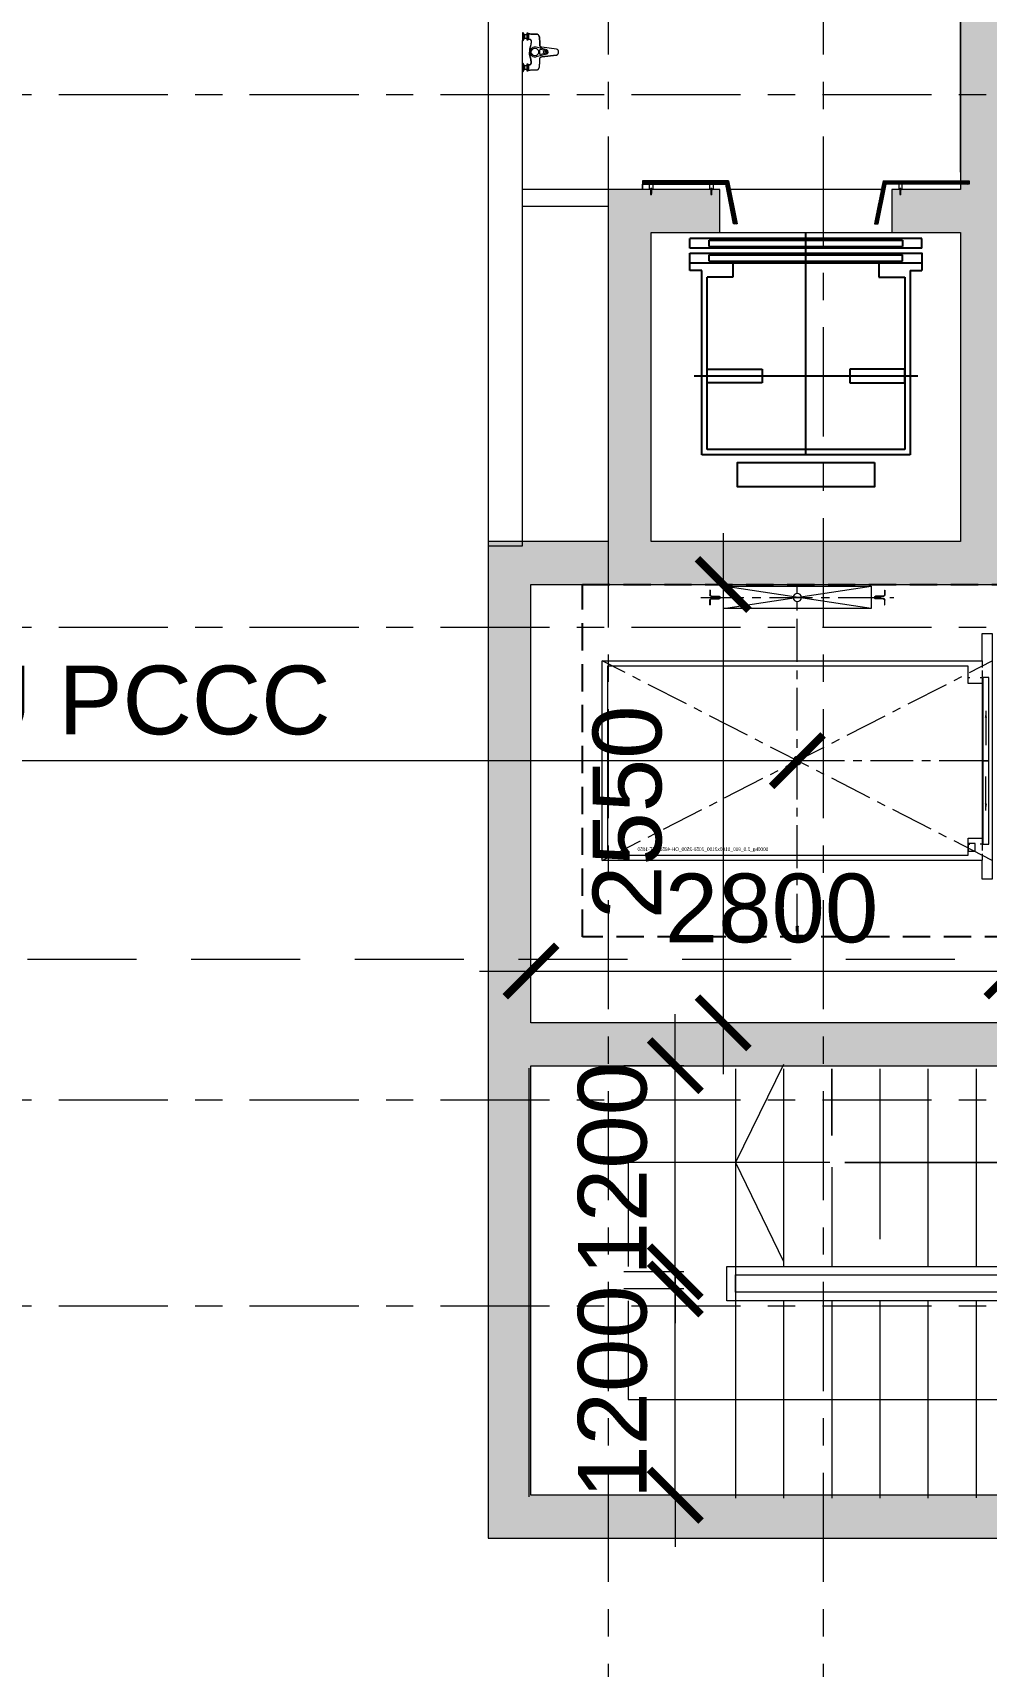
# Model space of a CAD drawing. Header units: millimetres. Extents: x -20144 to 126922, y -42414 to 48263.
# Drawn here: x 20100 to 25651, y 15804 to 25312 of the extents above; entities that cross this region are included whole.
import ezdxf

# ---------------------------------------------------------------- set-up
doc = ezdxf.new("R2010")
doc.units = ezdxf.units.MM
for name, pattern in [('CENTERX2', [4, 2.5, -0.5, 0.5, -0.5]), ('Grid Line', [22.225, 12.7, -3.175, 3.175, -3.175]), ('HIDDEN', [0.375, 0.25, -0.125]), ('HIDDEN2', [4.7625, 3.175, -1.5875])]:
    doc.linetypes.add(name, pattern=pattern)
for name, color, linetype, lineweight in [('A-DETL-GENF', 31, 'Continuous', 5), ('CHU', 181, 'Continuous', 5), ('DIM', 1, 'Continuous', 5), ('GRA', 211, 'Continuous', 9), ('KI-HIEU-1', 151, 'Continuous', 9), ('LAT-GACH', 140, 'Continuous', 13), ('NET-CAT', 3, 'Continuous', 15), ('NET-THAY', 2, 'Continuous', 9), ('THIET-BI', 44, 'Continuous', 5), ('THIET-BI-1', 26, 'Continuous', 5), ('TRUC', 225, 'Continuous', 5)]:
    doc.layers.add(name, color=color, linetype=linetype, lineweight=lineweight)
doc.layers.add('Core - tb$0$CT3 MBT 11-31$0$Nqh-ME-01', color=8, linetype='Continuous')
doc.styles.add('Arial_3', font='arial.ttf', dxfattribs={"height": 400})
doc.styles.add('hoistway plan', font='chhbg.shx', dxfattribs={"height": 45})
doc.styles.add('TA1', font='arial.ttf')
doc.dimstyles.new('D_200_KTx2', dxfattribs={"dimtxt": 400, "dimasz": 300, "dimexe": 300, "dimexo": 300, "dimgap": 160, "dimtad": 1, "dimdec": 0, "dimzin": 9, "dimtxsty": 'TA1', "dimblk": 'ARCHTICK', "dimcen": 1, "dimdle": 300, "dimclrd": 256, "dimclre": 256, "dimclrt": 7, "dimadec": 0, "dimazin": 0, "dimtfac": 1, "dimtdec": 0, "dimtix": 1, "dimtmove": 1, "dimatfit": 3, "dimldrblk": 'ARCHTICK', "dimfxl": 0, "dimtolj": 1, "dimtzin": 0, "dimlwd": -1, "dimlwe": -1, "dimarcsym": 0})
doc.dimstyles.new('hoistway plan', dxfattribs={"dimtxt": 45, "dimasz": 17, "dimexe": 15, "dimexo": 20, "dimgap": 25, "dimtad": 1, "dimdec": 0, "dimzin": 0, "dimdsep": 46, "dimtxsty": 'hoistway plan', "dimblk": 'DOT', "dimcen": 50, "dimclrd": 8, "dimclre": 8, "dimclrt": 3, "dimadec": 0, "dimazin": 0, "dimtfac": 1, "dimtdec": 0, "dimtmove": 1, "dimatfit": 3, "dimfxl": 0, "dimtolj": 1, "dimtzin": 0, "dimarcsym": 0})

# ---------------------------------------------------------------- blocks, each defined once
blk = doc.blocks.new('X-SEN1 - X-SEN-1404906-MẶT BẰNG TẦNG 24')
at = {"layer": 'THIET-BI'}
for p, q in [((-67.5, 0), (-112.5, 0)), ((-112.5, 0), (-112.5, -3.8)), ((-112.5, 0), (-67.5, 0)), ((-112.5, -3.8), (-112.5, 0)), ((-67.5, -3.8), (-67.5, 0)), ((-67.5, 0), (-67.5, -3.8)), ((112.5, 0), (67.5, 0)), ((67.5, 0), (67.5, -3.8)), ((67.5, 0), (67.5, -3.8)), ((112.5, 0), (67.5, 0)), ((112.5, -3.8), (112.5, 0)), ((112.5, -3.8), (112.5, 0)), ((-112.5, -3.8), (-99.9, -12.6)), ((-67.5, -3.8), (-112.5, -3.8)), ((-112.5, -3.8), (-99.9, -12.6)), ((-99.9, -25.3), (-107.2, -25.3)), ((-72.8, -25.3), (-107.2, -25.3)), ((-107.2, -34.3), (-105.1, -34.3)), ((-107.2, -34.3), (-72.8, -34.3)), ((-105.1, -34.3), (-105.1, -37.2)), ((-105.1, -34.3), (-105.1, -37.2)), ((-74.9, -34.3), (-105.1, -34.3)), ((-105.1, -37.2), (-74.9, -37.2)), ((-99.9, -12.6), (-99.9, -25.3)), ((-99.9, -12.6), (-80.1, -12.6)), ((-80.1, -12.6), (-99.9, -12.6)), ((-99.9, -12.6), (-99.9, -25.3)), ((-80.1, -12.6), (-67.5, -3.8)), ((-80.1, -12.6), (-67.5, -3.8)), ((-80.1, -25.3), (-80.1, -12.6)), ((-80.1, -25.3), (-80.1, -12.6)), ((-72.8, -25.3), (-80.1, -25.3)), ((-74.9, -37.2), (-74.9, -34.3)), ((-74.9, -34.3), (-72.8, -34.3)), ((-74.9, -37.2), (-74.9, -34.3)), ((-12.9, -141.7), (-27.6, -80.8)), ((12.9, -141.7), (27.6, -80.8)), ((67.5, -3.8), (80.1, -12.6)), ((112.5, -3.8), (67.5, -3.8)), ((67.5, -3.8), (80.1, -12.6)), ((80.1, -25.3), (72.8, -25.3)), ((107.2, -25.3), (72.8, -25.3)), ((72.8, -34.3), (74.9, -34.3)), ((72.8, -34.3), (107.2, -34.3)), ((74.9, -34.3), (74.9, -37.2)), ((74.9, -34.3), (74.9, -37.2)), ((105.1, -34.3), (74.9, -34.3)), ((74.9, -37.2), (105.1, -37.2)), ((80.1, -12.6), (80.1, -25.3)), ((99.9, -12.6), (80.1, -12.6)), ((80.1, -12.6), (99.9, -12.6)), ((99.9, -12.6), (80.1, -12.6)), ((80.1, -12.6), (80.1, -25.3)), ((99.9, -12.6), (112.5, -3.8)), ((99.9, -12.6), (112.5, -3.8)), ((99.9, -25.3), (99.9, -12.6)), ((99.9, -25.3), (99.9, -12.6)), ((107.2, -25.3), (99.9, -25.3)), ((105.1, -37.2), (105.1, -34.3)), ((105.1, -34.3), (107.2, -34.3)), ((105.1, -37.2), (105.1, -34.3)), ((-27.3, -113.1), (-17.5, -199.2)), ((-17.5, -199.2), (-27.3, -113.1)), ((-7.7, -139.6), (-13.8, -105.5)), ((7.7, -139.6), (13.8, -105.5)), ((17.5, -199.2), (27.3, -113.1)), ((17.5, -199.2), (27.3, -113.1))]:
    blk.add_line(p, q, dxfattribs=at)
for centre, radius in [((0, -73.2), 21.5), ((0, -130.1), 7.2)]:
    blk.add_circle(centre, radius, dxfattribs=at)
for centre, radius, start, end in [((-102.9, -29.8), 6.9, 148.02464, 211.97536), ((-102.9, -29.8), 6.9, 148.02464, 211.97536), ((-107.2, -27.1), 1.8, 90, 148.02464), ((-107.2, -27.1), 1.8, 90, 148.02464), ((-107.2, -32.5), 1.8, 211.97536, 270), ((-107.2, -32.5), 1.8, 211.97536, 270), ((-112.5, -29.8), 6.9, 319.28447, 40.71553), ((-94.4, -29.8), 6.9, 139.28447, 220.71553), ((-85.4, -29.8), 6.9, 319.28447, 40.71553), ((-67.5, -29.8), 6.9, 139.28447, 220.71553), ((-72.8, -27.1), 1.8, 31.97536, 90), ((-72.8, -27.1), 1.8, 31.97536, 90), ((-72.8, -32.5), 1.8, 270, 328.02464), ((-72.8, -32.5), 1.8, 270, 328.02464), ((-77.1, -29.8), 6.9, 328.02464, 31.97536), ((-77.1, -29.8), 6.9, 328.02464, 31.97536), ((-0.4, -73.2), 28.3, 89.25175, 195.66926), ((0.4, -73.2), 28.3, 344.33074, 90.74825), ((77.1, -29.8), 6.9, 148.02464, 211.97536), ((77.1, -29.8), 6.9, 148.02464, 211.97536), ((72.8, -27.1), 1.8, 90, 148.02464), ((72.8, -27.1), 1.8, 90, 148.02464), ((72.8, -32.5), 1.8, 211.97536, 270), ((72.8, -32.5), 1.8, 211.97536, 270), ((67.5, -29.8), 6.9, 319.28447, 40.71553), ((85.6, -29.8), 6.9, 139.28447, 220.71553), ((94.6, -29.8), 6.9, 319.28447, 40.71553), ((112.5, -29.8), 6.9, 139.28447, 220.71553), ((107.2, -27.1), 1.8, 31.97536, 90), ((107.2, -27.1), 1.8, 31.97536, 90), ((107.2, -32.5), 1.8, 270, 328.02464), ((107.2, -32.5), 1.8, 270, 328.02464), ((102.9, -29.8), 6.9, 328.02464, 31.97536), ((102.9, -29.8), 6.9, 328.02464, 31.97536), ((-9.4, -104.7), 4.5, 74.07034, 190.15556), ((0, -134.7), 14.7, 208.41441, 331.58559), ((-0.4, -73.2), 28.3, 254.07034, 270.74825), ((0, -136.6), 8.24, 201.12938, 338.87062), ((0.4, -73.2), 28.3, 269.25175, 285.92966), ((9.4, -104.7), 4.5, 349.84444, 105.92966), ((0, -191), 19.3, 205.0481, 334.9519), ((0, -191), 19.3, 205.0481, 334.9519)]:
    blk.add_arc(centre, radius, start, end, dxfattribs=at)
for points, knots in [([(-105.1, -37.2), (-105.1, -39.1), (-104.9, -42.9), (-104.7, -48.5), (-104.5, -54.2), (-104.2, -61.7), (-103.9, -68.4), (-103.8, -73.6), (-103.7, -75.5), (-103.7, -76.7), (-103.6, -77.6), (-103.6, -78.6), (-103.6, -79.8), (-103.6, -81), (-103.5, -81.8), (-103.5, -82.3), (-103.5, -82.6), (-103.4, -83), (-103.4, -83.5), (-103.3, -84.3), (-103.2, -85.5), (-103.1, -86.6), (-102.8, -87.6), (-102.6, -88.2), (-102.3, -88.9), (-101.9, -89.7), (-101.3, -90.8), (-100.6, -91.7), (-100, -92.5), (-99, -93.6), (-97.8, -94.7), (-96.2, -95.8), (-95, -96.6), (-93.7, -97.2), (-92.4, -97.7), (-91.2, -98.1), (-90.3, -98.4), (-89.6, -98.5), (-88.9, -98.7), (-88, -98.8), (-86.8, -99), (-85.6, -99.1), (-84.7, -99.1), (-84, -99.2), (-83.3, -99.3), (-82.3, -99.4), (-81.2, -99.5), (-79.7, -99.6), (-77.9, -99.8), (-75.5, -100), (-72.8, -100.2), (-70, -100.5), (-66.3, -100.8), (-61.6, -101.2), (-56, -101.5), (-51.7, -101.8), (-48.8, -101.9), (-47.3, -101.9), (-46.1, -101.9), (-45.1, -102), (-44.4, -102), (-43.6, -102), (-42.6, -102), (-41.4, -102), (-40.1, -102), (-39.3, -102.1), (-38.8, -102.1), (-38.5, -102.2), (-38.1, -102.2), (-37.6, -102.3), (-36.8, -102.4), (-35.6, -102.6), (-34.3, -103), (-33.2, -103.5), (-32.5, -104), (-31.7, -104.6), (-30.5, -105.7), (-29, -107.6), (-27.9, -110.1), (-27.4, -112), (-27.3, -113.1)], [0, 0, 0, 0, 0.041667, 0.083333, 0.125, 0.166667, 0.25, 0.270833, 0.28125, 0.291667, 0.296875, 0.302083, 0.3125, 0.322917, 0.328125, 0.330729, 0.333333, 0.335938, 0.338542, 0.34375, 0.354167, 0.364583, 0.369792, 0.375, 0.380208, 0.385417, 0.395833, 0.40625, 0.411458, 0.416667, 0.4375, 0.447917, 0.458333, 0.46875, 0.479167, 0.489583, 0.494792, 0.5, 0.505208, 0.510417, 0.520833, 0.53125, 0.536458, 0.541667, 0.546875, 0.552083, 0.5625, 0.572917, 0.583333, 0.604167, 0.625, 0.645833, 0.666667, 0.708333, 0.75, 0.791667, 0.802083, 0.8125, 0.822917, 0.828125, 0.833333, 0.838542, 0.84375, 0.854167, 0.864583, 0.869792, 0.872396, 0.875, 0.877604, 0.880208, 0.885417, 0.895833, 0.90625, 0.916667, 0.921875, 0.927083, 0.9375, 0.958333, 0.979167, 1, 1, 1, 1]), ([(-105.1, -37.2), (-104.5, -52.3), (-103.9, -68.7), (-103.3, -87.5), (-99.6, -93.9), (-92.4, -98.5), (-72.6, -100.1), (-54, -102.2), (-33.9, -102), (-28.7, -107.4), (-27.8, -111), (-27.3, -113.1)], [0, 0, 0, 0, 45.441328, 49.333631, 56.110562, 66.562664, 73.682324, 114.966912, 125.570438, 129.900151, 136.284558, 136.284558, 136.284558, 136.284558]), ([(0, -41), (-2, -40.9), (-5.6, -40.9), (-10.3, -41.2), (-14.4, -41.6), (-18, -42.2), (-21.2, -42.9), (-24.2, -43.7), (-27.1, -44.6), (-30, -45.4), (-32.9, -46.3), (-35.8, -47.2), (-38.8, -47.9), (-41.8, -48.6), (-45.1, -49.2), (-48.4, -49.8), (-51.8, -50.2), (-54.8, -50.5), (-56.9, -50.7), (-58.1, -50.8), (-59, -50.9), (-59.9, -51), (-60.8, -51), (-61.7, -51), (-62.4, -51), (-63, -51), (-63.6, -51), (-64.4, -50.9), (-65.1, -50.8), (-65.7, -50.7), (-66.1, -50.6), (-66.5, -50.5), (-67.1, -50.4), (-68.1, -50.1), (-69.1, -49.6), (-70.1, -49), (-71.1, -48.3), (-72, -47.4), (-72.8, -46.6), (-73.3, -45.8), (-73.8, -45.1), (-74.1, -44.3), (-74.4, -43.5), (-74.6, -42.6), (-74.7, -41.9), (-74.8, -41.3), (-74.8, -40.9), (-74.9, -40.4), (-74.9, -39.8), (-74.9, -38.8), (-74.9, -37.9), (-74.9, -37.2)], [0, 0, 0, 0, 0.041667, 0.083333, 0.125, 0.166667, 0.208333, 0.25, 0.291667, 0.333333, 0.375, 0.416667, 0.458333, 0.5, 0.541667, 0.583333, 0.625, 0.666667, 0.6875, 0.697917, 0.708333, 0.71875, 0.729167, 0.739583, 0.75, 0.755208, 0.760417, 0.770833, 0.78125, 0.786458, 0.791667, 0.796875, 0.802083, 0.8125, 0.833333, 0.84375, 0.854167, 0.875, 0.885417, 0.895833, 0.90625, 0.916667, 0.927083, 0.9375, 0.947917, 0.953125, 0.958333, 0.963542, 0.96875, 0.979167, 1, 1, 1, 1]), ([(-74.9, -37.2), (-74.9, -39.9), (-75, -44.9), (-67.9, -51.6), (-55.3, -50.7), (-39.4, -48.7), (-24.4, -43.4), (-11.8, -40.7), (0, -41)], [0, 0, 0, 0, 8.475038, 15.961674, 29.255673, 47.963091, 70.422589, 93.837243, 93.837243, 93.837243, 93.837243]), ([(74.9, -37.2), (74.9, -37.9), (74.9, -38.8), (74.9, -39.8), (74.9, -40.4), (74.8, -40.9), (74.8, -41.3), (74.7, -41.9), (74.6, -42.6), (74.4, -43.3), (74.3, -43.9), (74.1, -44.4), (73.8, -45.1), (73.3, -45.8), (72.8, -46.6), (72, -47.4), (71.1, -48.3), (70.1, -49), (69.1, -49.6), (68.1, -50.1), (67.1, -50.4), (66.5, -50.5), (66.1, -50.6), (65.7, -50.7), (65.1, -50.8), (64.4, -50.9), (63.5, -51), (62.7, -51), (62.1, -51), (61.5, -51), (60.8, -51), (59.9, -51), (59, -50.9), (58.1, -50.8), (56.9, -50.7), (54.8, -50.5), (51.8, -50.2), (47.2, -49.6), (41.8, -48.7), (36.8, -47.4), (32.9, -46.3), (30, -45.4), (27.1, -44.6), (24.2, -43.7), (21.2, -42.9), (18, -42.2), (14.4, -41.6), (10.3, -41.2), (5.6, -40.9), (2, -40.9), (0, -41)], [0, 0, 0, 0, 0.020833, 0.03125, 0.036458, 0.041667, 0.046875, 0.052083, 0.0625, 0.072917, 0.078125, 0.083333, 0.09375, 0.104167, 0.114583, 0.125, 0.145833, 0.15625, 0.166667, 0.1875, 0.197917, 0.203125, 0.208333, 0.213542, 0.21875, 0.229167, 0.239583, 0.25, 0.255208, 0.260417, 0.270833, 0.28125, 0.291667, 0.302083, 0.3125, 0.333333, 0.375, 0.416667, 0.5, 0.583333, 0.625, 0.666667, 0.708333, 0.75, 0.791667, 0.833333, 0.875, 0.916667, 0.958333, 1, 1, 1, 1]), ([(74.9, -37.2), (74.9, -39.9), (75, -44.9), (67.9, -51.6), (55.3, -50.7), (39.4, -48.7), (24.4, -43.4), (11.8, -40.7), (0, -41)], [0, 0, 0, 0, 8.475038, 15.961674, 29.255673, 47.963091, 70.422589, 93.837243, 93.837243, 93.837243, 93.837243]), ([(27.3, -113.1), (27.4, -112), (27.9, -110.1), (29, -107.6), (30.5, -105.7), (31.7, -104.6), (32.5, -104), (33.2, -103.5), (34.3, -103), (35.6, -102.6), (36.8, -102.4), (37.6, -102.3), (38.1, -102.2), (38.5, -102.2), (38.8, -102.1), (39.3, -102.1), (40.1, -102), (41.4, -102), (42.6, -102), (43.6, -102), (44.4, -102), (45.1, -102), (46.1, -101.9), (47.3, -101.9), (48.8, -101.9), (51.7, -101.8), (57.9, -101.4), (65.3, -100.9), (72.8, -100.2), (76.9, -99.8), (79.7, -99.6), (81.2, -99.5), (82.3, -99.4), (83.3, -99.3), (84, -99.2), (84.7, -99.1), (85.6, -99.1), (86.8, -99), (88, -98.8), (88.9, -98.7), (89.6, -98.5), (90.3, -98.4), (91.2, -98.1), (92.4, -97.7), (93.7, -97.2), (95, -96.6), (96.2, -95.8), (97.8, -94.7), (99.2, -93.4), (100.4, -91.9), (101.3, -90.8), (101.9, -89.7), (102.3, -88.9), (102.6, -88.2), (102.8, -87.6), (103.1, -86.6), (103.2, -85.5), (103.3, -84.3), (103.4, -83.5), (103.4, -83), (103.5, -82.6), (103.5, -82.3), (103.5, -81.8), (103.6, -81), (103.6, -79.8), (103.6, -78.6), (103.6, -77.6), (103.7, -76.7), (103.7, -75.5), (103.8, -73.6), (103.9, -70.3), (104.1, -65.5), (104.5, -54.2), (104.8, -44.8), (105.1, -37.2)], [0, 0, 0, 0, 0.020833, 0.041667, 0.0625, 0.072917, 0.078125, 0.083333, 0.09375, 0.104167, 0.114583, 0.119792, 0.122396, 0.125, 0.127604, 0.130208, 0.135417, 0.145833, 0.15625, 0.161458, 0.166667, 0.171875, 0.177083, 0.1875, 0.197917, 0.208333, 0.25, 0.333333, 0.375, 0.416667, 0.427083, 0.4375, 0.447917, 0.453125, 0.458333, 0.463542, 0.46875, 0.479167, 0.489583, 0.494792, 0.5, 0.505208, 0.510417, 0.520833, 0.53125, 0.541667, 0.552083, 0.5625, 0.583333, 0.59375, 0.604167, 0.614583, 0.619792, 0.625, 0.630208, 0.635417, 0.645833, 0.65625, 0.661458, 0.664062, 0.666667, 0.669271, 0.671875, 0.677083, 0.6875, 0.697917, 0.703125, 0.708333, 0.71875, 0.729167, 0.75, 0.791667, 0.833333, 1, 1, 1, 1]), ([(105.1, -37.2), (104.5, -52.3), (103.9, -68.7), (103.3, -87.5), (99.6, -93.9), (92.4, -98.5), (72.6, -100.1), (54, -102.2), (33.9, -102), (28.7, -107.4), (27.8, -111), (27.3, -113.1)], [0, 0, 0, 0, 45.441328, 49.333631, 56.110562, 66.562664, 73.682324, 114.966912, 125.570438, 129.900151, 136.284558, 136.284558, 136.284558, 136.284558])]:
    blk.add_open_spline(points, degree=3, knots=knots, dxfattribs=at)
blk = doc.blocks.new('_DOT')
at = {"color": 0, "linetype": 'ByBlock'}
blk.add_line((-0.5, 0), (-1, 0), dxfattribs=at)
at = {"color": 0, "linetype": 'ByBlock', "const_width": 0.5}
blk.add_lwpolyline([(-0.25, 0, 1), (0.25, 0, 1)], format="xyb", close=True, dxfattribs=at)
blk = doc.blocks.new('A$C1F5A74C7')
at = {"color": 0, "lineweight": 5}
for p, q in [((0, 10), (0, 12)), ((0, 10), (21, 10)), ((3, 8), (3, 10)), ((3, 5), (3, 7)), ((5, 91), (10, 94)), ((5, 91), (5, 29)), ((5, 91), (15, 91)), ((6, 78), (5, 75)), ((5, 75), (8, 75)), ((6, 72), (5, 69)), ((5, 69), (8, 69)), ((6, 66), (5, 63)), ((5, 63), (8, 63)), ((6, 60), (5, 57)), ((5, 57), (8, 57)), ((6, 54), (5, 51)), ((5, 51), (8, 51)), ((5, 49), (8, 49)), ((5, 10), (5, 29)), ((8, 5), (5, 5)), ((7, 80), (6, 78)), ((6, 78), (10, 78)), ((8, 73), (6, 72)), ((8, 67), (6, 66)), ((8, 61), (6, 60)), ((8, 55), (6, 54)), ((8, 82), (7, 80)), ((7, 81), (10, 81)), ((7, 80), (10, 80)), ((7, 29), (7, 76)), ((7, 10), (7, 31)), ((7, 9), (7, 10)), ((7, 5), (7, 8)), ((7, 5), (7, 5)), ((9, 84), (8, 82)), ((8, 83), (10, 83)), ((8, 73), (8, 75)), ((8, 69), (8, 67)), ((8, 61), (8, 63)), ((8, 57), (8, 55)), ((8, 51), (8, 49)), ((10, 87), (9, 85)), ((9, 85), (12, 86)), ((10, 5), (9, 5)), ((10, 99), (10, 11)), ((10, 94), (15, 91)), ((10, 87), (12, 85)), ((10, 41), (10, 80)), ((10, 78), (15, 78)), ((10, 41), (11, 41)), ((10, 13), (10, 0)), ((12, 5), (10, 5)), ((11, 84), (13, 84)), ((11, 81), (14, 82)), ((11, 41), (11, 80)), ((11, 80), (14, 80)), ((12, 84), (12, 83)), ((12, 73), (12, 75)), ((12, 75), (15, 75)), ((12, 73), (15, 72)), ((12, 69), (12, 67)), ((12, 69), (15, 69)), ((12, 67), (15, 66)), ((12, 61), (12, 63)), ((12, 63), (15, 63)), ((12, 61), (15, 60)), ((12, 57), (12, 55)), ((12, 57), (15, 57)), ((12, 55), (15, 54)), ((12, 49), (12, 51)), ((12, 51), (15, 51)), ((12, 49), (15, 49)), ((12, 5), (12, 5)), ((13, 82), (14, 80)), ((16, 5), (13, 5)), ((14, 80), (15, 78)), ((14, 29), (14, 76)), ((14, 10), (14, 31)), ((14, 9), (14, 10)), ((14, 5), (14, 8)), ((15, 91), (15, 29)), ((15, 78), (15, 75)), ((15, 72), (15, 69)), ((15, 66), (15, 63)), ((15, 60), (15, 57)), ((15, 54), (15, 51)), ((15, 10), (15, 29)), ((18, 10), (18, 8)), ((18, 7), (18, 5)), ((21, 10), (21, 12))]:
    blk.add_line(p, q, dxfattribs=at)
for centre, radius, start, end in [((5, 7), 2.77, 227.3489, 309.0524), ((10, 15), 10.9, 250.5292, 255.5659), ((10, 15), 10.9, 263.51, 276.4907), ((10, 15), 10.9, 284.1671, 289.4715), ((16, 7), 2.77, 230.845, 312.6565)]:
    blk.add_arc(centre, radius, start, end, dxfattribs=at)
blk = doc.blocks.new('*U173')
for p, q in [((11.2, 0), (10.7, 0)), ((11.7, 0), (11.2, 0)), ((12.4, 0), (12.2, 0)), ((14.1, 0), (12.9, 0)), ((14.1, 2.9), (14.1, 4)), ((14.1, 2.4), (14.1, 2.9)), ((14.1, 1.8), (14.1, 1.9)), ((14.1, 0), (14.1, 1.2)), ((14.1, 0), (14.1, -1.2)), ((14.1, 0), (15.4, 0)), ((15.9, 0), (16, 0)), ((16.6, 0), (17, 0)), ((17, 0), (18.1, 0)), ((47.7, 10), (47.7, -10)), ((14.1, -1.8), (14.1, -1.9)), ((14.1, -2.4), (14.1, -2.9)), ((14.1, -2.9), (14.1, -4))]:
    blk.add_line(p, q)
blk.add_lwpolyline([(50, 10), (9.5, 10, 0.414215), (7.5, 8), (7.5, -8, 0.414214), (9.5, -10), (50, -10)], format="xyb")
for radius in [2.9, 0.712]:
    blk.add_circle((14.1, 0), radius)
at = {"extrusion": (0, 0, -1), "xscale": 0.3999999999068677, "yscale": 0.3999999999068677, "zscale": -0.4, "rotation": 90.00000000000001}
blk.add_blockref('A$C1F5A74C7', (-42.8, -4.2), dxfattribs=at)
blk = doc.blocks.new('_ARCHTICK')
at = {"color": 0, "linetype": 'ByBlock', "const_width": 0.15}
blk.add_lwpolyline([(-0.5, -0.5), (0.5, 0.5)], dxfattribs=at)
blk = doc.blocks.new('*D297')
at = {"layer": 'Defpoints', "color": 0, "transparency": 16777216}
for p in [(1368.5, 5550), (1368.5, 3000), (1368.5, 3000)]:
    blk.add_point(p, dxfattribs=at)
at = {"layer": 'DIM', "transparency": 16777216}
blk.add_line((1368.5, 5850), (1368.5, 2700), dxfattribs=at)
at = {"layer": 'DIM', "transparency": 16777216, "xscale": 300, "yscale": 300, "zscale": 300}
for p, rotation in [((1368.5, 5550), 89.99999999999993), ((1368.5, 3000), 269.9999999999999)]:
    blk.add_blockref('_ARCHTICK', p, dxfattribs=dict(at, rotation=rotation))
at = {"layer": 'DIM', "color": 7, "transparency": 16777216, "insert": (811.9, 4225), "char_height": 400, "attachment_point": 5, "rotation": 90, "style": 'TA1'}
blk.add_mtext('\\A1;2550', dxfattribs=at)
blk = doc.blocks.new('*D298')
at = {"layer": 'Defpoints', "color": 0, "transparency": 16777216}
for p in [(250, 3300.8), (3050, 3300.8), (3050, 3300.8)]:
    blk.add_point(p, dxfattribs=at)
at = {"layer": 'DIM', "transparency": 16777216}
blk.add_line((-50, 3300.8), (3350, 3300.8), dxfattribs=at)
at = {"layer": 'DIM', "transparency": 16777216, "xscale": 300, "yscale": 300, "zscale": 300}
for p, rotation in [((250, 3300.8), 179.9999999999999), ((3050, 3300.8), 359.9999999999999)]:
    blk.add_blockref('_ARCHTICK', p, dxfattribs=dict(at, rotation=rotation))
at = {"layer": 'DIM', "color": 7, "transparency": 16777216, "insert": (1650, 3665.1), "char_height": 400, "attachment_point": 5, "style": 'TA1'}
blk.add_mtext('\\A1;2800', dxfattribs=at)
blk = doc.blocks.new('A$C02D11954')
at = {"layer": 'Core - tb$0$CT3 MBT 11-31$0$Nqh-ME-01'}
for p, q in [((-1575, -91.3), (-1575, -36.3)), ((-1462.5, -44.8), (-337.5, -44.8)), ((-1462.5, -82.3), (-1462.5, -44.8)), ((-1462.5, -82.3), (-337.5, -82.3)), ((-899.7, -1294), (-899.7, 0)), ((-337.5, -44.8), (-337.5, -82.3)), ((-225, -91.3), (-225, -36.3)), ((-1575, -221.3), (-1575, -121.3)), ((-1462.5, -129.8), (-337.5, -129.8)), ((-1462.5, -167.3), (-1462.5, -129.8)), ((-1462.5, -167.3), (-337.5, -167.3)), ((-337.5, -167.3), (-337.5, -129.8)), ((-249.5, -836.3), (-1550, -836.3))]:
    blk.add_line(p, q, dxfattribs=at)
for points in [[(-225, -36.3), (-1575, -36.3)], [(-225, -91.3), (-1575, -91.3)], [(-1575, -121.3), (-225, -121.3), (-225, -221.3)], [(-1575, -176.3), (-225, -176.3)], [(-1325, -176.3), (-1325, -261.3)], [(-475, -176.3), (-475, -261.3)], [(-1506, -221.3), (-1575, -221.3)], [(-1506, -1294), (-1506, -221.3)], [(-1475, -1264), (-1475, -261.3)], [(-1325, -261.3), (-1475, -261.3)], [(-475, -261.3), (-325, -261.3)], [(-325, -261.3), (-325, -1264)], [(-294, -221.3), (-294, -1294)], [(-294, -221.3), (-225, -221.3)], [(-1475, -876.3), (-1475, -796.3)], [(-1475, -796.3), (-1155, -796.3)], [(-1155, -796.3), (-1155, -876.3)], [(-645, -796.3), (-645, -876.3)], [(-325, -796.3), (-645, -796.3)], [(-325, -876.3), (-325, -796.3)], [(-1155, -876.3), (-1475, -876.3)], [(-645, -876.3), (-325, -876.3)], [(-294, -1294), (-1506, -1294)], [(-325, -1264), (-1475, -1264)]]:
    blk.add_lwpolyline(points, dxfattribs=at)
blk.add_lwpolyline([(-500, -1339.3), (-500, -1481.8), (-1298.3, -1481.8), (-1298.3, -1339.3)], close=True, dxfattribs=at)
blk = doc.blocks.new('*D176')
at = {"layer": 'Defpoints', "color": 0, "transparency": 16777216}
for p in [(23840.4, 18000.1), (24190.5, 18000.1), (24190.5, 16799.9)]:
    blk.add_point(p, dxfattribs=at)
at = {"layer": 'DIM', "transparency": 16777216}
for p, q in [((23840.4, 18000.1), (23840.4, 18300.1)), ((23890.5, 18000.1), (23540.4, 18000.1)), ((23840.4, 16799.9), (23840.4, 18000.1)), ((23890.5, 16799.9), (23540.4, 16799.9)), ((23840.4, 16799.9), (23840.4, 16499.9))]:
    blk.add_line(p, q, dxfattribs=at)
at = {"layer": 'DIM', "transparency": 16777216, "xscale": 300, "yscale": 300, "zscale": 300}
for p, rotation in [((23840.4, 18000.1), 270), ((23840.4, 16799.9), 90)]:
    blk.add_blockref('_ARCHTICK', p, dxfattribs=dict(at, rotation=rotation))
at = {"layer": 'DIM', "color": 7, "transparency": 16777216, "insert": (23476.2, 17400), "char_height": 400, "attachment_point": 5, "rotation": 90, "style": 'TA1'}
blk.add_mtext('\\A1;1200', dxfattribs=at)
blk = doc.blocks.new('*D177')
at = {"layer": 'Defpoints', "color": 0, "transparency": 16777216}
for p in [(23840.4, 19299.9), (24190.5, 19299.9), (24190.5, 18100.3)]:
    blk.add_point(p, dxfattribs=at)
at = {"layer": 'DIM', "transparency": 16777216}
for p, q in [((23840.4, 19299.9), (23840.4, 19599.9)), ((23890.5, 19299.9), (23540.4, 19299.9)), ((23840.4, 18100.3), (23840.4, 19299.9)), ((23890.5, 18100.3), (23540.4, 18100.3)), ((23840.4, 18100.3), (23840.4, 17800.3))]:
    blk.add_line(p, q, dxfattribs=at)
at = {"layer": 'DIM', "transparency": 16777216, "xscale": 300, "yscale": 300, "zscale": 300}
for p, rotation in [((23840.4, 19299.9), 270), ((23840.4, 18100.3), 90)]:
    blk.add_blockref('_ARCHTICK', p, dxfattribs=dict(at, rotation=rotation))
at = {"layer": 'DIM', "color": 7, "transparency": 16777216, "insert": (23476.2, 18700.1), "char_height": 400, "attachment_point": 5, "rotation": 90, "style": 'TA1'}
blk.add_mtext('\\A1;1200', dxfattribs=at)
blk = doc.blocks.new('THANG  BO 1 - THANG  BO 1-370051-MẶT BẰNG TẦNG 1')
at = {"layer": 'A-DETL-GENF'}
for p, q in [((0, 3), (0, 2495.2)), ((0, 0), (0, 2492.3)), ((1480, 2516.4), (1200, 1945.5)), ((1200, 2491.8), (1200, -8.2)), ((1480, 2491.8), (1480, 1342)), ((1760, 2491.8), (1760, 2103)), ((1760.1, 2103.1), (1760.1, 2491.9)), ((1760.1, 2491.9), (1760.1, 2103.1)), ((2040, 2491.8), (2040, 1501)), ((2320, 2491.8), (2320, 1342)), ((2600, 2491.8), (2600, 1342)), ((2880, 2491.8), (2880, 1342)), ((3160, 2491.8), (3160, 1342)), ((3440, 2491.8), (3440, 1337.9)), ((3720, 2491.8), (3720, 1287.9)), ((1749.9, 1945.5), (575.1, 1945.5)), ((575.1, 1945.5), (575.1, 1342)), ((1200, 1945.5), (1480, 1370.3)), ((1760, 1918.5), (1760, 1342)), ((3720, 1945.5), (1835.7, 1945.5)), ((1835.8, 1945.6), (3720, 1945.6)), ((3720, 1945.6), (1835.8, 1945.6)), ((1150, 1142), (1150, 1342)), ((1150, 1342), (3769.7, 1342)), ((3769.7, 1342), (3769.7, 1142)), ((1199.9, 1192), (1199.9, 1292.1)), ((1199.9, 1292.1), (3719.8, 1292.1)), ((3719.8, 1292.1), (3719.8, 1192)), ((575.1, 1142), (575.1, 567)), ((3769.7, 1142), (1150, 1142)), ((3719.8, 1192), (1199.9, 1192)), ((1480, 1142), (1480, -8.2)), ((1760, 1142), (1760, -8.2)), ((2040, 1142), (2040, -8.2)), ((2320, 1142), (2320, -8.2)), ((2600, 1145.6), (2600, -4.7)), ((2880, 1145.6), (2880, -4.7)), ((3160, 1145.6), (3160, -4.7)), ((3440, 1145.6), (3440, -3.9)), ((3720, 567), (3440, 1142.3)), ((3720, 1145.6), (3720, -4.7)), ((575.1, 567), (3720, 567)), ((3440, -3.9), (3720, 567))]:
    blk.add_line(p, q, dxfattribs=at)
for centre in [(3720, 1945.5), (3720.1, 1945.6), (3720.1, 1945.6)]:
    blk.add_circle(centre, 100, dxfattribs=at)
blk = doc.blocks.new('P15_1000kg_1.75_2S_900_1100x2100_Side_1850x2530_1850x2530_OH-4630_PIT-1410')
h = blk.add_hatch()
h.set_pattern_fill('ANSI31', color=256, scale=50, angle=90, style=0)
h.set_pattern_definition([(225, (-50646.326, 22192.5385), (4.4194174, -4.4194174), [])])
h.paths.add_polyline_path([(740, 1768.5), (742, 1768.5), (742, 1741.2, 0.414214), (750, 1733.2), (795, 1733.2, -0.414214), (800, 1728.2), (800, 1721.8, -0.414214), (795, 1716.8), (750, 1716.8, 0.414214), (742, 1708.8), (742, 1681.5), (740, 1681.5), (740, 1709.8, -0.414214), (749, 1718.8), (794, 1718.8, 0.414214), (798, 1722.8), (798, 1727.2, 0.414214), (794, 1731.2), (749, 1731.2, -0.414214), (740, 1740.2)])
h = blk.add_hatch()
h.set_pattern_fill('ANSI31', color=256, scale=50, angle=90, style=0)
h.set_pattern_definition([(315, (-55417.6614, 22192.5385), (-4.4194174, -4.4194174), [])])
h.paths.add_polyline_path([(1760, 1768.5), (1758, 1768.5), (1758, 1741.2, -0.414214), (1750, 1733.2), (1705, 1733.2, 0.414214), (1700, 1728.2), (1700, 1721.8, 0.414214), (1705, 1716.8), (1750, 1716.8, -0.414214), (1758, 1708.8), (1758, 1681.5), (1760, 1681.5), (1760, 1709.8, 0.414214), (1751, 1718.8), (1706, 1718.8, -0.414214), (1702, 1722.8), (1702, 1727.2, -0.414214), (1706, 1731.2), (1751, 1731.2, 0.414214), (1760, 1740.2)])
h = blk.add_hatch()
h.set_pattern_fill('ANSI31', color=256, scale=50, angle=90, style=0)
h.set_pattern_definition([(225, (-52820.642, 26011.539), (-4.4194174, 4.4194174), [])])
h.paths.add_polyline_path([(1246.5, -219.1, 0.227735), (1245.8, -217.6, -0.227735), (1245, -216), (1245, -190, -0.414214), (1247, -188), (1253, -188, -0.414214), (1255, -190), (1255, -216, -0.227735), (1254.3, -217.6, 0.227735), (1253.5, -219.1), (1253.5, -241, 0.414214), (1255.5, -243), (1285.5, -243, -0.414214), (1287.5, -245), (1287.5, -250), (1212.5, -250), (1212.5, -245, -0.414214), (1214.5, -243), (1244.5, -243, 0.414214), (1246.5, -241)])
at = {"linetype": 'CENTERX2', "ltscale": 100}
for p, q in [((1811.8, 1725), (689.2, 1725)), ((1250, -250), (1250, 1800)), ((2385, 194), (115, 1356)), ((115, 194), (2385, 1356)), ((175, 775), (2450, 775))]:
    blk.add_line(p, q, dxfattribs=at)
for p, q in [((740, 1768.5), (740, 1740.2)), ((742, 1768.5), (740, 1768.5)), ((742, 1768.5), (742, 1741.2)), ((749, 1731.2), (794, 1731.2)), ((749, 1718.8), (794, 1718.8)), ((750, 1733.2), (795, 1733.2)), ((750, 1716.8), (795, 1716.8)), ((798, 1727.2), (798, 1722.8)), ((800, 1728.2), (800, 1721.8)), ((1700, 1728.2), (1700, 1721.8)), ((1702, 1727.2), (1702, 1722.8)), ((1750, 1733.2), (1705, 1733.2)), ((1750, 1716.8), (1705, 1716.8)), ((1751, 1731.2), (1706, 1731.2)), ((1751, 1718.8), (1706, 1718.8)), ((1758, 1768.5), (1760, 1768.5)), ((1758, 1768.5), (1758, 1741.2)), ((1760, 1768.5), (1760, 1740.2)), ((740, 1681.5), (740, 1709.8)), ((742, 1681.5), (740, 1681.5)), ((742, 1708.8), (742, 1681.5)), ((1758, 1708.8), (1758, 1681.5)), ((1758, 1681.5), (1760, 1681.5)), ((1760, 1681.5), (1760, 1709.8)), ((0, 1325), (30, 1260)), ((255, 1260), (245, 1260)), ((30, 1225), (30, 325)), ((85, 1225), (85, 325)), ((115, 1225), (115, 325)), ((115, 1225), (115, 325)), ((175, 1225), (175, 325)), ((135, 775), (170, 775)), ((135, 775), (170, 775)), ((0, 225), (30, 290)), ((255, 290), (245, 290)), ((1245, -216), (1245, -190)), ((1253, -188), (1247, -188)), ((1255, -216), (1255, -190)), ((1212.5, -250), (1212.5, -245)), ((1287.5, -250), (1212.5, -250)), ((1214.5, -243), (1244.5, -243)), ((1246.5, -219.1), (1246.5, -241)), ((1253.5, -219.1), (1253.5, -241)), ((1285.5, -243), (1255.5, -243)), ((1287.5, -250), (1287.5, -245))]:
    blk.add_line(p, q)
at = {"ltscale": 100}
for p, q in [((820, 1660), (1680, 1790)), ((1680, 1660), (820, 1790))]:
    blk.add_line(p, q, dxfattribs=at)
at = {"linetype": 'HIDDEN', "ltscale": 150}
for p, q in [((175, 1356), (175, 1260)), ((175, 290), (175, 194))]:
    blk.add_line(p, q, dxfattribs=at)
for points in [[(820, 1660), (1680, 1660), (1680, 1790), (820, 1790)], [(0, 1225), (0, 1275), (-50, 1275), (-50, 1225)], [(0, 275), (0, 325), (-50, 325), (-50, 275)], [(215, 247.8), (215, 292.8), (255, 292.8), (255, 247.8)], [(255, 242.8), (255, 297.8), (257, 297.8), (257, 242.8)]]:
    blk.add_lwpolyline(points, close=True)
for points in [[(30, 1247.9), (30, 1515), (85, 1515), (85, 1225)], [(115, 325), (115, 85), (175, 85), (175, 194), (2385, 194), (2385, 1356), (175, 1356), (175, 1515), (115, 1515), (115, 1515)], [(115, 1515), (115, 1225)], [(-20, 1260), (-20, 1225), (30, 1225), (30, 1260), (15, 1260), (15, 1255), (25, 1255), (25, 1230), (-15, 1230), (-15, 1255), (-5, 1255), (-5, 1260), (-20, 1260)], [(70, 775), (35, 775), (35, 1260), (70, 1260), (70, 290), (35, 290), (35, 775)], [(170, 775), (135, 775), (135, 1260), (170, 1260), (170, 290), (135, 290), (135, 775)], [(185, 1260), (175, 1260), (175, 1225), (255, 1225), (255, 1260), (255, 1325), (2355, 1325), (2355, 225), (255, 225), (255, 290), (255, 325), (175, 325), (175, 290), (185, 290)], [(-20, 290), (-20, 325), (30, 325), (30, 290), (15, 290), (15, 295), (25, 295), (25, 320), (-15, 320), (-15, 295), (-5, 295), (-5, 290), (-20, 290)], [(85, 325), (85, 85), (30, 85), (30, 290)]]:
    blk.add_lwpolyline(points)
at = {"ltscale": 100}
for centre in [(1250, 1725), (1250, 775)]:
    blk.add_circle(centre, 23.8, dxfattribs=at)
for centre, radius, start, end in [((749, 1740.2), 9, 180, 270), ((749, 1709.8), 9, 90, 180), ((750, 1741.2), 8, 180, 270), ((750, 1708.8), 8, 90, 180), ((794, 1727.2), 4, 0, 90), ((794, 1722.8), 4, 270, 0), ((795, 1728.2), 5, 0, 90), ((795, 1721.8), 5, 270, 0), ((1705, 1728.2), 5, 90, 180), ((1705, 1721.8), 5, 180, 270), ((1706, 1727.2), 4, 90, 180), ((1706, 1722.8), 4, 180, 270), ((1750, 1741.2), 8, 270, 0), ((1750, 1708.8), 8, 0, 90), ((1751, 1740.2), 9, 270, 0), ((1751, 1709.8), 9, 0, 90), ((1247, -190), 2, 90, 180), ((1253, -190), 2, 0, 90), ((1214.5, -245), 2, 90, 180), ((1244.5, -241), 2, 270, 0), ((1247, -216), 2, 180, 231.31781), ((1244.5, -219.1), 2, 0, 51.31781), ((1255.5, -219.1), 2, 128.68219, 180), ((1255.5, -241), 2, 180, 270), ((1253, -216), 2, 308.68219, 0), ((1285.5, -245), 2, 0, 90)]:
    blk.add_arc(centre, radius, start, end)
at = {"layer": 'Defpoints', "linetype": 'HIDDEN2', "ltscale": 50}
blk.add_lwpolyline([(0, -250), (2500, -250), (2500, 1800), (0, 1800)], close=True, dxfattribs=at)
at = {"layer": 'Defpoints'}
blk.add_text('1000kg_2.0_900_1100x2100_2050-2500_OH-4850_PIT-1650', height=20, dxfattribs=at).set_placement((1418.3, 250))
for points in [[(52.5, 1064.7), (52.5, 866.3)], [(152.5, 1064.7), (152.5, 866.3)], [(52.5, 485.3), (52.5, 683.7)], [(152.5, 485.3), (152.5, 683.7)]]:
    blk.add_leader(points, dimstyle='hoistway plan', override={"dimasz": 40, "dimtad": 0, "dimclrd": 256})
blk = doc.blocks.new('A$C18732D84')
at = {"layer": 'GRA', "transparency": 33554687}
h = blk.add_hatch(dxfattribs=at)
h.set_pattern_fill('ANSI37', color=159, scale=50, angle=270, style=0)
h.set_pattern_definition([(315, (-1864.836, 283691.963), (4.41941738, 4.41941738), []), (45, (-1864.836, 283691.963), (-4.41941738, 4.41941738), [])])
h.paths.add_polyline_path([(1400, 7900), (900, 7900), (900, 7850), (900, 7880), (1383.6, 7880)])
h = blk.add_hatch(dxfattribs=at)
h.set_pattern_fill('ANSI37', color=159, scale=50, angle=645.25512, style=0)
h.set_pattern_definition([(330.2551187, (-17013.0964, 161543.5025), (3.10086836, 5.42651964), []), (60.2551187, (-17013.0964, 161543.5025), (-5.42651964, 3.10086836), [])])
h.paths.add_polyline_path([(1400, 7900), (1450, 7650), (1429.6, 7650), (1383.6, 7880)])
h = blk.add_hatch(dxfattribs=at)
h.set_pattern_fill('ANSI37', color=159, scale=50, angle=645.25512, style=0)
h.set_pattern_definition([(330.2551187, (-17213.0964, 161543.5025), (3.10086836, 5.42651964), []), (60.2551187, (-17213.0964, 161543.5025), (-5.42651964, 3.10086836), [])])
h.paths.add_polyline_path([(2300, 7900), (2250, 7650), (2270.4, 7650), (2316.4, 7880)])
h = blk.add_hatch(dxfattribs=at)
h.set_pattern_fill('ANSI37', color=159, scale=50, angle=270, style=0)
h.set_pattern_definition([(315, (-2064.836, 283691.963), (4.41941738, 4.41941738), []), (45, (-2064.836, 283691.963), (-4.41941738, 4.41941738), [])])
h.paths.add_polyline_path([(2300, 7900), (2800, 7900), (2800, 7880), (2316.4, 7880)])
at = {"layer": 'NET-CAT'}
h = blk.add_hatch(color=256, dxfattribs=at)
h.dxf.hatch_style = 1
h.paths.add_polyline_path([(5450, 10650), (5200, 10650), (5200, 9650), (5450, 9650)], flags=17)
h.paths.add_polyline_path([(5450, 12850), (5200, 12850), (5200, 11850), (5450, 11850)], flags=17)
h.paths.add_polyline_path([(5450, 8450), (5200, 8450), (5200, 7450), (5450, 7450)], flags=17)
h.paths.add_polyline_path([(5450, 6250), (5200, 6250), (5200, 5800), (3000, 5800), (3000, 14500), (5200, 14500), (5200, 14050), (5450, 14050), (5450, 14750), (2750, 14750), (2750, 7850), (2350, 7850), (2350, 7600), (2750, 7600), (2750, 5800), (950, 5800), (950, 7600), (1350, 7600), (1350, 7850), (700, 7850), (700, 5800), (0, 5800), (0, 0), (4150, 0), (4150, 250), (250, 250), (250, 2750), (5450, 2750), (5450, 3000), (3300, 3000), (3300, 3875), (3050, 3875), (3050, 3000), (250, 3000), (250, 5550), (3050, 5550), (3050, 5075), (3300, 5075), (3300, 5550), (5450, 5550)])
at = {"layer": 'GRA'}
for points in [[(1400, 7900), (900, 7900), (900, 7850), (900, 7880), (1383.6, 7880)], [(1400, 7900), (1450, 7650), (1429.6, 7650), (1383.6, 7880)], [(2300, 7900), (2250, 7650), (2270.4, 7650), (2316.4, 7880)], [(2300, 7900), (2800, 7900), (2800, 7880), (2316.4, 7880)]]:
    blk.add_lwpolyline(points, close=True, dxfattribs=at)
at = {"layer": 'LAT-GACH'}
for p, q in [((2290, 7850), (1410, 7850)), ((1350, 7600), (2350, 7600))]:
    blk.add_line(p, q, dxfattribs=at)
at = {"layer": 'NET-CAT'}
for points in [[(2750, 14750), (2750, 7850), (2350, 7850), (2350, 7600), (2750, 7600), (2750, 5800), (950, 5800), (950, 7600), (1350, 7600), (1350, 7850), (700, 7850), (700, 5800), (0, 5800), (0, 0), (4150, 0)], [(4150, 250), (250, 250), (250, 2750), (5450, 2750)], [(3050, 3000), (250, 3000), (250, 5550), (3050, 5550)]]:
    blk.add_lwpolyline(points, dxfattribs=at)
at = {"layer": 'GRA', "rotation": 90}
for p, xscale in [((950, 7900), -1), ((950, 7900), -1.000000000000001), ((1300, 7900), -1), ((1300, 7900), -1.000000000000001)]:
    blk.add_blockref('*U173', p, dxfattribs=dict(at, xscale=xscale))
at = {"layer": 'GRA', "rotation": 270}
blk.add_blockref('*U173', (2400, 7900), dxfattribs=at)
at = {"layer": 'NET-CAT'}
blk.add_blockref('A$C02D11954', (2750, 7600), dxfattribs=at)
at = {"layer": 'THIET-BI-1', "xscale": -1}
blk.add_blockref('P15_1000kg_1.75_2S_900_1100x2100_Side_1850x2530_1850x2530_OH-4630_PIT-1410', (3050, 3750), dxfattribs=at)
at = {"layer": 'DIM'}
dim = blk.add_linear_dim(base=(1368.5, 3000), p1=(1368.5, 5550), p2=(1368.5, 3000), angle=90, dimstyle='D_200_KTx2', dxfattribs=at)
dim.commit()
dim.dimension.update_dxf_attribs({"geometry": '*D297', "text_midpoint": (1176.2, 4225), "dimtype": 128})
dim = blk.add_linear_dim(base=(3050, 3300.8), p1=(250, 3300.8), p2=(3050, 3300.8), dimstyle='D_200_KTx2', dxfattribs=at)
dim.commit()
dim.dimension.update_dxf_attribs({"geometry": '*D298', "text_midpoint": (1650, 3665.1)})

msp = doc.modelspace()

# ---------------------------------------------------------------- linework, layer by layer
at = {"layer": 'KI-HIEU-1', "linetype": 'HIDDEN2', "ltscale": 200}
msp.add_line((-17077.5, 19919), (42526.6, 19919), dxfattribs=at)
at = {"layer": 'NET-CAT'}
for p, q in [((22750.5, 28697), (22750.5, 22324.9)), ((22950.5, 25132.4), (22950.5, 25267.4)), ((22950.5, 22324.9), (22950.5, 25087.4)), ((22750.5, 22324.9), (22950.5, 22324.9))]:
    msp.add_line(p, q, dxfattribs=at)
at = {"layer": 'NET-THAY'}
for p, q in [((25500.6, 24599.9), (25500.6, 27526.9)), ((23450.5, 24599.9), (23450.5, 24499.9)), ((25500.5, 24499.9), (25500.5, 24600.1))]:
    msp.add_line(p, q, dxfattribs=at)
for points in [[(23450.5, 24399.9), (22950.5, 24399.9)], [(23450.5, 24299.9), (22950.5, 24299.9)]]:
    msp.add_lwpolyline(points, dxfattribs=at)
at = {"layer": 'TRUC', "linetype": 'Grid Line', "ltscale": 50}
for p, q in [((23450.5, 43599.9), (23450.5, -4500.1)), ((24700.5, 43599.9), (24700.5, -7167.6)), ((42000.5, 24949.9), (-14407, 24949.9)), ((42000.5, 21849.9), (-12092.4, 21849.9)), ((42000.5, 19099.9), (-12092.4, 19099.9)), ((42000.5, 17899.9), (-14407, 17899.9))]:
    msp.add_line(p, q, dxfattribs=at)

# ---------------------------------------------------------------- block references
msp.add_blockref('A$C18732D84', (22750.5, 16549.9))
at = {"layer": 'A-DETL-GENF'}
msp.add_blockref('THANG  BO 1 - THANG  BO 1-370051-MẶT BẰNG TẦNG 1', (22990.5, 16789.9), dxfattribs=at)
at = {"layer": 'THIET-BI', "rotation": 89.9999999999999}
msp.add_blockref('X-SEN1 - X-SEN-1404906-MẶT BẰNG TẦNG 24', (22950.5, 25199.9), dxfattribs=at)

# ---------------------------------------------------------------- texts
at = {"layer": 'CHU', "insert": (21834, 21628.4), "char_height": 400, "width": 8782.01, "attachment_point": 3, "line_spacing_factor": 0.936439, "style": 'Arial_3'}
msp.add_mtext('THANG MÁY PHỤC VỤ PCCC', dxfattribs=at)

# ---------------------------------------------------------------- dimensions: what is measured, and where the dimension line sits
at = {"layer": 'DIM'}
for base, p1, p2, picture, middle in [((23840.4, 19299.9), (24190.5, 18100.3), (24190.5, 19299.9), '*D177', (23476.2, 18700.1)), ((23840.4, 18000.1), (24190.5, 16799.9), (24190.5, 18000.1), '*D176', (23476.2, 17400))]:
    dim = msp.add_linear_dim(base=base, p1=p1, p2=p2, angle=90, dimstyle='D_200_KTx2', dxfattribs=at)
    dim.commit()
    dim.dimension.update_dxf_attribs({"geometry": picture, "text_midpoint": middle})

# ---------------------------------------------------------------- leaders
at = {"layer": 'CHU'}
msp.add_leader([(24550.5, 21075), (14157.8, 21075)], dimstyle='D_200_KTx2', override={"dimtad": 0, "dimarcsym": 2}, dxfattribs=at)

doc.saveas('drawing.dxf')
